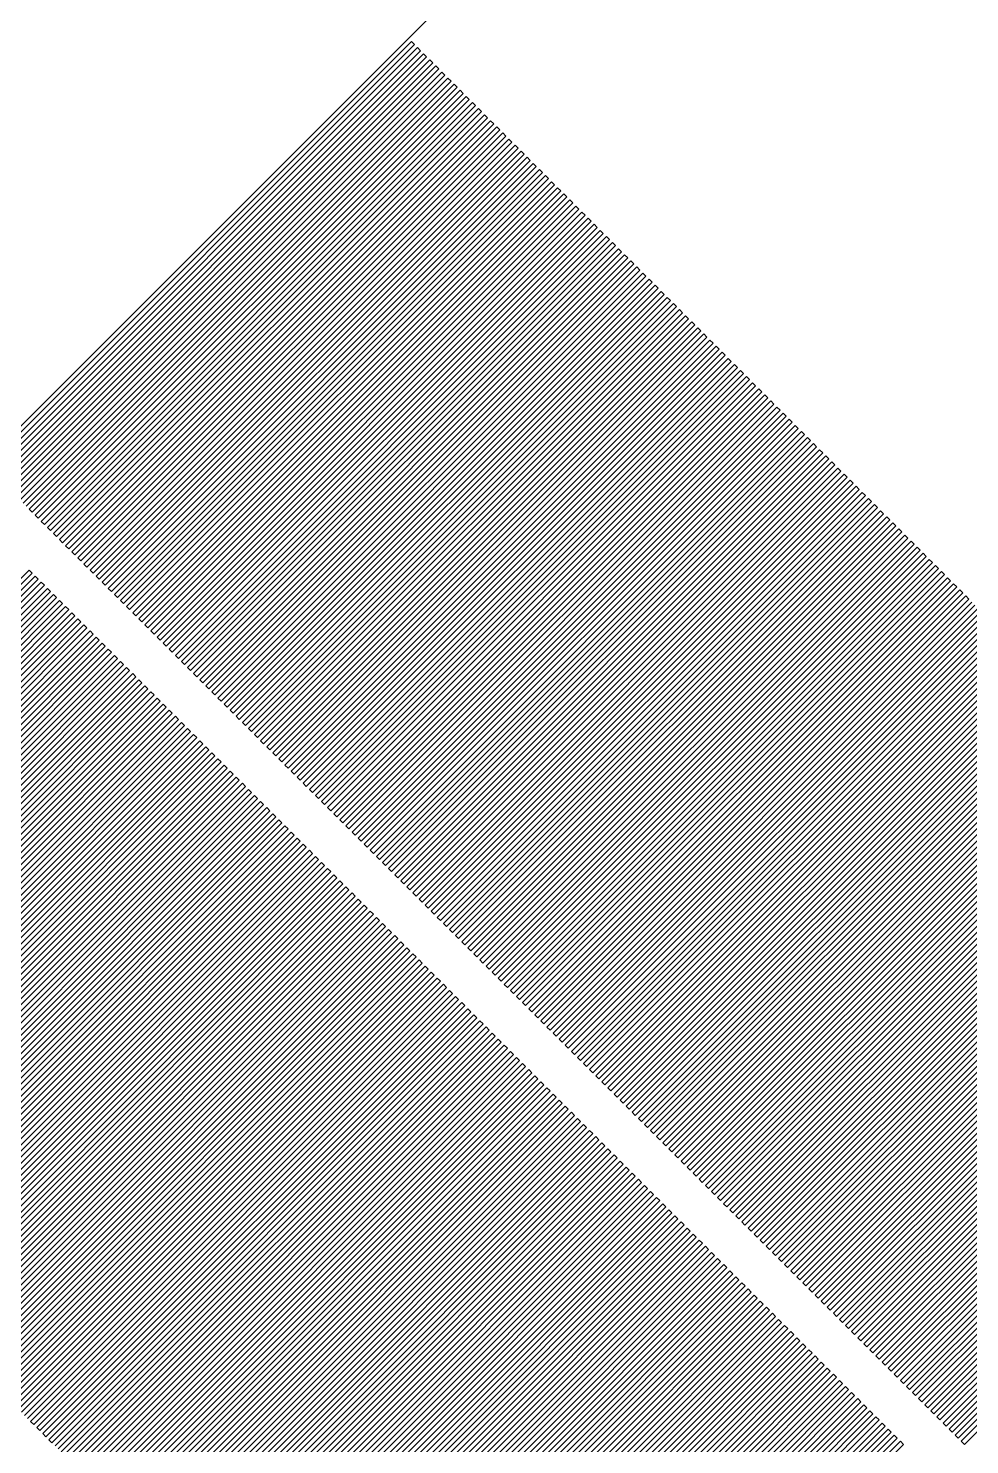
# Model space of a CAD drawing. Extents: x 1 to 107, y 1 to 71.
# Drawn here: x 43.92 to 46.105, y 61.977 to 65.265 of the extents above; entities that cross this region are included whole.
import ezdxf

# ---------------------------------------------------------------- set-up
doc = ezdxf.new("R2010")
doc.units = 0

msp = doc.modelspace()

# ---------------------------------------------------------------- linework, layer by layer
for p, q in [((46.1513, 66.5908), (43.8156, 64.2551)), ((43.8226, 64.248), (44.8091, 65.2344)), ((44.8091, 65.2344), (44.8161, 65.2274)), ((44.8161, 65.2274), (43.8297, 64.241)), ((43.8368, 64.2339), (44.8232, 65.2203)), ((44.8303, 65.2132), (43.8439, 64.2268)), ((43.8509, 64.2197), (44.8374, 65.2061)), ((44.8444, 65.1991), (43.858, 64.2127)), ((44.8232, 65.2203), (44.8303, 65.2132)), ((44.8374, 65.2061), (44.8444, 65.1991)), ((43.8651, 64.2056), (44.8515, 65.192)), ((44.8586, 65.1849), (43.8722, 64.1985)), ((43.8792, 64.1915), (44.8656, 65.1779)), ((44.8727, 65.1708), (43.8863, 64.1844)), ((43.8934, 64.1773), (44.8798, 65.1637)), ((44.8515, 65.192), (44.8586, 65.1849)), ((44.8656, 65.1779), (44.8727, 65.1708)), ((44.8798, 65.1637), (44.8869, 65.1567)), ((44.8869, 65.1567), (43.9004, 64.1702)), ((43.9075, 64.1632), (44.8939, 65.1496)), ((44.901, 65.1425), (43.9146, 64.1561)), ((43.9216, 64.149), (44.9081, 65.1355)), ((44.8939, 65.1496), (44.901, 65.1425)), ((44.9081, 65.1355), (44.9151, 65.1284)), ((44.9151, 65.1284), (43.9287, 64.142)), ((43.9358, 64.1349), (44.9222, 65.1213)), ((44.9293, 65.1142), (43.9429, 64.1278)), ((43.9499, 64.1207), (44.9364, 65.1072)), ((44.9434, 65.1001), (43.957, 64.1137)), ((44.9222, 65.1213), (44.9293, 65.1142)), ((44.9364, 65.1072), (44.9434, 65.1001)), ((43.9641, 64.1066), (44.9505, 65.093)), ((44.9576, 65.0859), (43.9711, 64.0995)), ((43.9782, 64.0925), (44.9646, 65.0789)), ((44.9717, 65.0718), (43.9853, 64.0854)), ((43.9924, 64.0783), (44.9788, 65.0647)), ((44.9505, 65.093), (44.9576, 65.0859)), ((44.9646, 65.0789), (44.9717, 65.0718)), ((44.9788, 65.0647), (44.9858, 65.0577)), ((44.9858, 65.0577), (43.9994, 64.0712)), ((44.0065, 64.0642), (44.9929, 65.0506)), ((45, 65.0435), (44.0136, 64.0571)), ((44.0206, 64.05), (45.0071, 65.0365)), ((44.9929, 65.0506), (45, 65.0435)), ((45.0071, 65.0365), (45.0141, 65.0294)), ((45.0141, 65.0294), (44.0277, 64.043)), ((44.0348, 64.0359), (45.0212, 65.0223)), ((45.0283, 65.0152), (44.0419, 64.0288)), ((44.0489, 64.0217), (45.0354, 65.0082)), ((45.0424, 65.0011), (44.056, 64.0147)), ((45.0212, 65.0223), (45.0283, 65.0152)), ((45.0354, 65.0082), (45.0424, 65.0011)), ((44.0631, 64.0076), (45.0495, 64.994)), ((45.0566, 64.987), (44.0701, 64.0005)), ((44.0772, 63.9935), (45.0636, 64.9799)), ((45.0707, 64.9728), (44.0843, 63.9864)), ((44.0914, 63.9793), (45.0778, 64.9657)), ((45.0495, 64.994), (45.0566, 64.987)), ((45.0636, 64.9799), (45.0707, 64.9728)), ((45.0778, 64.9657), (45.0848, 64.9587)), ((45.0848, 64.9587), (44.0984, 63.9723)), ((44.1055, 63.9652), (45.0919, 64.9516)), ((45.099, 64.9445), (44.1126, 63.9581)), ((44.1196, 63.951), (45.106, 64.9375)), ((45.0919, 64.9516), (45.099, 64.9445)), ((45.106, 64.9375), (45.1131, 64.9304)), ((45.1131, 64.9304), (44.1267, 63.944)), ((44.1338, 63.9369), (45.1202, 64.9233)), ((45.1273, 64.9162), (44.1409, 63.9298)), ((44.1479, 63.9227), (45.1343, 64.9092)), ((45.1414, 64.9021), (44.155, 63.9157)), ((45.1202, 64.9233), (45.1273, 64.9162)), ((45.1343, 64.9092), (45.1414, 64.9021)), ((44.1621, 63.9086), (45.1485, 64.895)), ((45.1556, 64.888), (44.1691, 63.9015)), ((44.1762, 63.8945), (45.1626, 64.8809)), ((45.1697, 64.8738), (44.1833, 63.8874)), ((45.1485, 64.895), (45.1556, 64.888)), ((45.1626, 64.8809), (45.1697, 64.8738)), ((44.1904, 63.8803), (45.1768, 64.8667)), ((45.1838, 64.8597), (44.1974, 63.8733)), ((44.2045, 63.8662), (45.1909, 64.8526)), ((45.198, 64.8455), (44.2116, 63.8591)), ((44.2186, 63.8521), (45.205, 64.8385)), ((45.1768, 64.8667), (45.1838, 64.8597)), ((45.1909, 64.8526), (45.198, 64.8455)), ((45.205, 64.8385), (45.2121, 64.8314)), ((45.2121, 64.8314), (44.2257, 63.845)), ((44.2328, 63.8379), (45.2192, 64.8243)), ((45.2263, 64.8172), (44.2398, 63.8308)), ((44.2469, 63.8238), (45.2333, 64.8102)), ((45.2404, 64.8031), (44.254, 63.8167)), ((45.2192, 64.8243), (45.2263, 64.8172)), ((45.2333, 64.8102), (45.2404, 64.8031)), ((44.2611, 63.8096), (45.2475, 64.796)), ((45.2545, 64.789), (44.2681, 63.8026)), ((44.2752, 63.7955), (45.2616, 64.7819)), ((45.2687, 64.7748), (44.2823, 63.7884)), ((45.2475, 64.796), (45.2545, 64.789)), ((45.2616, 64.7819), (45.2687, 64.7748)), ((44.2894, 63.7813), (45.2758, 64.7677)), ((45.2828, 64.7607), (44.2964, 63.7743)), ((44.3035, 63.7672), (45.2899, 64.7536)), ((45.297, 64.7465), (44.3106, 63.7601)), ((44.3176, 63.7531), (45.304, 64.7395)), ((45.2758, 64.7677), (45.2828, 64.7607)), ((45.2899, 64.7536), (45.297, 64.7465)), ((45.304, 64.7395), (45.3111, 64.7324)), ((45.3111, 64.7324), (44.3247, 63.746)), ((44.3318, 63.7389), (45.3182, 64.7253)), ((45.3253, 64.7182), (44.3389, 63.7318)), ((44.3459, 63.7248), (45.3323, 64.7112)), ((45.3394, 64.7041), (44.353, 63.7177)), ((45.3182, 64.7253), (45.3253, 64.7182)), ((45.3323, 64.7112), (45.3394, 64.7041)), ((44.3601, 63.7106), (45.3465, 64.697)), ((45.3535, 64.69), (44.3671, 63.7036)), ((44.3742, 63.6965), (45.3606, 64.6829)), ((45.3677, 64.6758), (44.3813, 63.6894)), ((45.3465, 64.697), (45.3535, 64.69)), ((45.3606, 64.6829), (45.3677, 64.6758)), ((44.3883, 63.6823), (45.3748, 64.6687)), ((45.3818, 64.6617), (44.3954, 63.6753)), ((44.4025, 63.6682), (45.3889, 64.6546)), ((45.396, 64.6475), (44.4095, 63.6611)), ((44.4166, 63.6541), (45.403, 64.6405)), ((45.3748, 64.6687), (45.3818, 64.6617)), ((45.3889, 64.6546), (45.396, 64.6475)), ((45.403, 64.6405), (45.4101, 64.6334)), ((45.4101, 64.6334), (44.4237, 63.647)), ((44.4308, 63.6399), (45.4172, 64.6263)), ((45.4243, 64.6192), (44.4379, 63.6328)), ((44.4449, 63.6258), (45.4313, 64.6122)), ((45.4384, 64.6051), (44.452, 63.6187)), ((45.4172, 64.6263), (45.4243, 64.6192)), ((45.4313, 64.6122), (45.4384, 64.6051)), ((44.4591, 63.6116), (45.4455, 64.598)), ((45.4525, 64.591), (44.4661, 63.6046)), ((44.4732, 63.5975), (45.4596, 64.5839)), ((45.4667, 64.5768), (44.4803, 63.5904)), ((45.4455, 64.598), (45.4525, 64.591)), ((45.4596, 64.5839), (45.4667, 64.5768)), ((44.4873, 63.5833), (45.4738, 64.5698)), ((45.4808, 64.5627), (44.4944, 63.5763)), ((44.5015, 63.5692), (45.4879, 64.5556)), ((45.495, 64.5486), (44.5085, 63.5621)), ((44.5156, 63.5551), (45.502, 64.5415)), ((45.4738, 64.5698), (45.4808, 64.5627)), ((45.4879, 64.5556), (45.495, 64.5486)), ((45.502, 64.5415), (45.5091, 64.5344)), ((45.5091, 64.5344), (44.5227, 63.548)), ((44.5298, 63.5409), (45.5162, 64.5273)), ((45.5233, 64.5203), (44.5368, 63.5338)), ((44.5439, 63.5268), (45.5303, 64.5132)), ((45.5374, 64.5061), (44.551, 63.5197)), ((45.5162, 64.5273), (45.5233, 64.5203)), ((45.5303, 64.5132), (45.5374, 64.5061)), ((44.558, 63.5126), (45.5445, 64.499)), ((45.5515, 64.492), (44.5651, 63.5056)), ((44.5722, 63.4985), (45.5586, 64.4849)), ((45.5657, 64.4778), (44.5793, 63.4914)), ((45.5445, 64.499), (45.5515, 64.492)), ((45.5586, 64.4849), (45.5657, 64.4778)), ((44.5863, 63.4843), (45.5728, 64.4708)), ((45.5798, 64.4637), (44.5934, 63.4773)), ((44.6005, 63.4702), (45.5869, 64.4566)), ((45.594, 64.4496), (44.6075, 63.4631)), ((44.6146, 63.4561), (45.601, 64.4425)), ((45.5728, 64.4708), (45.5798, 64.4637)), ((45.5869, 64.4566), (45.594, 64.4496)), ((45.601, 64.4425), (45.6081, 64.4354)), ((45.6081, 64.4354), (44.6217, 63.449)), ((44.6288, 63.4419), (45.6152, 64.4283)), ((45.6223, 64.4213), (44.6358, 63.4348)), ((44.6429, 63.4278), (45.6293, 64.4142)), ((45.6364, 64.4071), (44.65, 63.4207)), ((45.6152, 64.4283), (45.6223, 64.4213)), ((45.6293, 64.4142), (45.6364, 64.4071)), ((44.657, 63.4136), (45.6435, 64.4001)), ((45.6505, 64.393), (44.6641, 63.4066)), ((44.6712, 63.3995), (45.6576, 64.3859)), ((45.6647, 64.3788), (44.6783, 63.3924)), ((45.6435, 64.4001), (45.6505, 64.393)), ((45.6576, 64.3859), (45.6647, 64.3788)), ((44.6853, 63.3854), (45.6717, 64.3718)), ((45.6788, 64.3647), (44.6924, 63.3783)), ((44.6995, 63.3712), (45.6859, 64.3576)), ((45.6929, 64.3506), (44.7065, 63.3641)), ((44.7136, 63.3571), (45.7, 64.3435)), ((45.6717, 64.3718), (45.6788, 64.3647)), ((45.6859, 64.3576), (45.6929, 64.3506)), ((45.7, 64.3435), (45.7071, 64.3364)), ((45.7071, 64.3364), (44.7207, 63.35)), ((44.7278, 63.3429), (45.7142, 64.3293)), ((45.7212, 64.3223), (44.7348, 63.3358)), ((44.7419, 63.3288), (45.7283, 64.3152)), ((45.7354, 64.3081), (44.749, 63.3217)), ((45.7142, 64.3293), (45.7212, 64.3223)), ((45.7283, 64.3152), (45.7354, 64.3081)), ((44.756, 63.3146), (45.7425, 64.3011)), ((45.7495, 64.294), (44.7631, 63.3076)), ((44.7702, 63.3005), (45.7566, 64.2869)), ((45.7637, 64.2798), (44.7773, 63.2934)), ((45.7425, 64.3011), (45.7495, 64.294)), ((45.7566, 64.2869), (45.7637, 64.2798)), ((44.7843, 63.2864), (45.7707, 64.2728)), ((45.7778, 64.2657), (44.7914, 63.2793)), ((44.7985, 63.2722), (45.7849, 64.2586)), ((45.7919, 64.2516), (44.8055, 63.2652)), ((44.8126, 63.2581), (45.799, 64.2445)), ((45.7707, 64.2728), (45.7778, 64.2657)), ((45.7849, 64.2586), (45.7919, 64.2516)), ((45.799, 64.2445), (45.8061, 64.2374)), ((45.8061, 64.2374), (44.8197, 63.251)), ((44.8267, 63.2439), (45.8132, 64.2303)), ((45.8202, 64.2233), (44.8338, 63.2369)), ((44.8409, 63.2298), (45.8273, 64.2162)), ((45.8132, 64.2303), (45.8202, 64.2233)), ((45.8273, 64.2162), (45.8344, 64.2091)), ((45.8344, 64.2091), (44.848, 63.2227)), ((44.855, 63.2156), (45.8414, 64.2021)), ((45.8485, 64.195), (44.8621, 63.2086)), ((44.8692, 63.2015), (45.8556, 64.1879)), ((45.8627, 64.1808), (44.8763, 63.1944)), ((45.8414, 64.2021), (45.8485, 64.195)), ((45.8556, 64.1879), (45.8627, 64.1808)), ((43.9287, 64.142), (43.9216, 64.149)), ((44.8833, 63.1874), (45.8697, 64.1738)), ((45.8768, 64.1667), (44.8904, 63.1803)), ((44.8975, 63.1732), (45.8839, 64.1596)), ((45.8909, 64.1526), (44.9045, 63.1662)), ((44.9116, 63.1591), (45.898, 64.1455)), ((45.8697, 64.1738), (45.8768, 64.1667)), ((45.8839, 64.1596), (45.8909, 64.1526)), ((45.898, 64.1455), (45.9051, 64.1384)), ((43.9429, 64.1278), (43.9358, 64.1349)), ((43.957, 64.1137), (43.9499, 64.1207)), ((45.9051, 64.1384), (44.9187, 63.152)), ((44.9257, 63.1449), (45.9122, 64.1314)), ((45.9192, 64.1243), (44.9328, 63.1379)), ((44.9399, 63.1308), (45.9263, 64.1172)), ((45.9122, 64.1314), (45.9192, 64.1243)), ((45.9263, 64.1172), (45.9334, 64.1101)), ((43.9711, 64.0995), (43.9641, 64.1066)), ((43.9853, 64.0854), (43.9782, 64.0925)), ((43.9994, 64.0712), (43.9924, 64.0783)), ((45.9334, 64.1101), (44.9469, 63.1237)), ((44.954, 63.1167), (45.9404, 64.1031)), ((45.9475, 64.096), (44.9611, 63.1096)), ((44.9682, 63.1025), (45.9546, 64.0889)), ((45.9617, 64.0818), (44.9752, 63.0954)), ((45.9404, 64.1031), (45.9475, 64.096)), ((45.9546, 64.0889), (45.9617, 64.0818)), ((44.0136, 64.0571), (44.0065, 64.0642)), ((44.0277, 64.043), (44.0206, 64.05)), ((44.9823, 63.0884), (45.9687, 64.0748)), ((45.9758, 64.0677), (44.9894, 63.0813)), ((44.9965, 63.0742), (45.9829, 64.0606)), ((45.9899, 64.0536), (45.0035, 63.0672)), ((45.0106, 63.0601), (45.997, 64.0465)), ((45.9687, 64.0748), (45.9758, 64.0677)), ((45.9829, 64.0606), (45.9899, 64.0536)), ((45.997, 64.0465), (46.0041, 64.0394)), ((44.0419, 64.0288), (44.0348, 64.0359)), ((44.056, 64.0147), (44.0489, 64.0217)), ((46.0041, 64.0394), (45.0177, 63.053)), ((45.0247, 63.0459), (46.0112, 64.0324)), ((46.0182, 64.0253), (45.0318, 63.0389)), ((45.0389, 63.0318), (46.0253, 64.0182)), ((46.0112, 64.0324), (46.0182, 64.0253)), ((46.0253, 64.0182), (46.0324, 64.0112)), ((42.9353, 63.0212), (43.9217, 64.0076)), ((43.9287, 64.0005), (42.9423, 63.0141)), ((42.9494, 63.0071), (43.9358, 63.9935)), ((43.9429, 63.9864), (42.9565, 63)), ((43.9217, 64.0076), (43.9287, 64.0005)), ((43.9358, 63.9935), (43.9429, 63.9864)), ((44.0701, 64.0005), (44.0631, 64.0076)), ((44.0843, 63.9864), (44.0772, 63.9935)), ((46.0324, 64.0112), (45.0459, 63.0247)), ((45.053, 63.0177), (46.0394, 64.0041)), ((46.0465, 63.997), (45.0601, 63.0106)), ((45.0672, 63.0035), (46.0536, 63.9899)), ((46.0606, 63.9829), (45.0742, 62.9965)), ((46.0394, 64.0041), (46.0465, 63.997)), ((46.0536, 63.9899), (46.0606, 63.9829)), ((42.9635, 62.9929), (43.95, 63.9793)), ((43.957, 63.9723), (42.9706, 62.9858)), ((42.9777, 62.9788), (43.9641, 63.9652)), ((43.9712, 63.9581), (42.9847, 62.9717)), ((42.9918, 62.9646), (43.9782, 63.951)), ((43.95, 63.9793), (43.957, 63.9723)), ((43.9641, 63.9652), (43.9712, 63.9581)), ((43.9782, 63.951), (43.9853, 63.944)), ((44.0984, 63.9723), (44.0914, 63.9793)), ((44.1126, 63.9581), (44.1055, 63.9652)), ((44.1267, 63.944), (44.1196, 63.951)), ((45.0813, 62.9894), (46.0677, 63.9758)), ((46.0748, 63.9687), (45.0884, 62.9823)), ((45.0954, 62.9752), (46.0818, 63.9617)), ((46.0889, 63.9546), (45.1025, 62.9682)), ((45.1096, 62.9611), (46.096, 63.9475)), ((46.0677, 63.9758), (46.0748, 63.9687)), ((46.0818, 63.9617), (46.0889, 63.9546)), ((46.096, 63.9475), (46.1031, 63.9404)), ((43.9853, 63.944), (42.9989, 62.9576)), ((43.006, 62.9505), (43.9924, 63.9369)), ((43.9995, 63.9298), (43.013, 62.9434)), ((43.0201, 62.9364), (44.0065, 63.9228)), ((44.0136, 63.9157), (43.0272, 62.9293)), ((43.9924, 63.9369), (43.9995, 63.9298)), ((44.0065, 63.9228), (44.0136, 63.9157)), ((44.1409, 63.9298), (44.1338, 63.9369)), ((44.155, 63.9157), (44.1479, 63.9227)), ((46.1031, 63.9404), (45.1167, 62.954)), ((45.1237, 62.9469), (46.1101, 63.9334)), ((46.1172, 63.9263), (45.1308, 62.9399)), ((45.1379, 62.9328), (46.1243, 63.9192)), ((43.0342, 62.9222), (44.0207, 63.9086)), ((44.0277, 63.9016), (43.0413, 62.9151)), ((43.0484, 62.9081), (44.0348, 63.8945)), ((44.0419, 63.8874), (43.0555, 62.901)), ((44.0207, 63.9086), (44.0277, 63.9016)), ((44.0348, 63.8945), (44.0419, 63.8874)), ((44.1691, 63.9015), (44.1621, 63.9086)), ((44.1833, 63.8874), (44.1762, 63.8945)), ((46.1314, 63.9122), (45.1449, 62.9257)), ((45.152, 62.9187), (46.1384, 63.9051)), ((46.1455, 63.898), (45.1591, 62.9116)), ((45.1662, 62.9045), (46.1526, 63.8909)), ((46.1596, 63.8839), (45.1732, 62.8975)), ((43.0625, 62.8939), (44.049, 63.8803)), ((44.056, 63.8733), (43.0696, 62.8869)), ((43.0767, 62.8798), (44.0631, 63.8662)), ((44.0702, 63.8591), (43.0837, 62.8727)), ((43.0908, 62.8656), (44.0772, 63.8521)), ((44.049, 63.8803), (44.056, 63.8733)), ((44.0631, 63.8662), (44.0702, 63.8591)), ((44.0772, 63.8521), (44.0843, 63.845)), ((44.1974, 63.8733), (44.1904, 63.8803)), ((44.2116, 63.8591), (44.2045, 63.8662)), ((44.2257, 63.845), (44.2186, 63.8521)), ((45.1803, 62.8904), (46.1667, 63.8768)), ((46.1738, 63.8697), (45.1874, 62.8833)), ((45.1944, 62.8763), (46.1808, 63.8627)), ((46.1879, 63.8556), (45.2015, 62.8692)), ((45.2086, 62.8621), (46.195, 63.8485)), ((44.0843, 63.845), (43.0979, 62.8586)), ((43.105, 62.8515), (44.0914, 63.8379)), ((44.0984, 63.8308), (43.112, 62.8444)), ((43.1191, 62.8374), (44.1055, 63.8238)), ((44.1126, 63.8167), (43.1262, 62.8303)), ((44.0914, 63.8379), (44.0984, 63.8308)), ((44.1055, 63.8238), (44.1126, 63.8167)), ((44.2398, 63.8308), (44.2328, 63.8379)), ((44.254, 63.8167), (44.2469, 63.8238)), ((46.2021, 63.8414), (45.2156, 62.855)), ((45.2227, 62.848), (46.2091, 63.8344)), ((46.2162, 63.8273), (45.2298, 62.8409)), ((45.2369, 62.8338), (46.2233, 63.8202)), ((43.1332, 62.8232), (44.1197, 63.8096)), ((44.1267, 63.8026), (43.1403, 62.8161)), ((43.1474, 62.8091), (44.1338, 63.7955)), ((44.1409, 63.7884), (43.1544, 62.802)), ((44.1197, 63.8096), (44.1267, 63.8026)), ((44.1338, 63.7955), (44.1409, 63.7884)), ((44.2681, 63.8026), (44.2611, 63.8096)), ((44.2823, 63.7884), (44.2752, 63.7955)), ((46.2303, 63.8132), (45.2439, 62.8267)), ((45.251, 62.8197), (46.2374, 63.8061)), ((46.2445, 63.799), (45.2581, 62.8126)), ((45.2652, 62.8055), (46.2516, 63.7919)), ((46.2586, 63.7849), (45.2722, 62.7985)), ((43.1615, 62.7949), (44.1479, 63.7814)), ((44.155, 63.7743), (43.1686, 62.7879)), ((43.1757, 62.7808), (44.1621, 63.7672)), ((44.1691, 63.7601), (43.1827, 62.7737)), ((43.1898, 62.7666), (44.1762, 63.7531)), ((44.1479, 63.7814), (44.155, 63.7743)), ((44.1621, 63.7672), (44.1691, 63.7601)), ((44.1762, 63.7531), (44.1833, 63.746)), ((44.2964, 63.7743), (44.2894, 63.7813)), ((44.3106, 63.7601), (44.3035, 63.7672)), ((44.3247, 63.746), (44.3176, 63.7531)), ((45.2793, 62.7914), (46.2657, 63.7778)), ((46.2728, 63.7707), (45.2864, 62.7843)), ((45.2934, 62.7773), (46.2798, 63.7637)), ((46.2869, 63.7566), (45.3005, 62.7702)), ((45.3076, 62.7631), (46.294, 63.7495)), ((44.1833, 63.746), (43.1969, 62.7596)), ((43.204, 62.7525), (44.1904, 63.7389)), ((44.1974, 63.7319), (43.211, 62.7454)), ((43.2181, 62.7384), (44.2045, 63.7248)), ((44.2116, 63.7177), (43.2252, 62.7313)), ((44.1904, 63.7389), (44.1974, 63.7319)), ((44.2045, 63.7248), (44.2116, 63.7177)), ((44.3389, 63.7318), (44.3318, 63.7389)), ((44.353, 63.7177), (44.3459, 63.7248)), ((46.3011, 63.7425), (45.3146, 62.756)), ((45.3217, 62.749), (46.3081, 63.7354)), ((46.3152, 63.7283), (45.3288, 62.7419)), ((45.3358, 62.7348), (46.3223, 63.7212)), ((43.2322, 62.7242), (44.2187, 63.7106)), ((44.2257, 63.7036), (43.2393, 62.7171)), ((43.2464, 62.7101), (44.2328, 63.6965)), ((44.2399, 63.6894), (43.2534, 62.703)), ((44.2187, 63.7106), (44.2257, 63.7036)), ((44.2328, 63.6965), (44.2399, 63.6894)), ((44.3671, 63.7036), (44.3601, 63.7106)), ((44.3813, 63.6894), (44.3742, 63.6965)), ((46.3293, 63.7142), (45.3429, 62.7278)), ((45.35, 62.7207), (46.3364, 63.7071)), ((46.3435, 63.7), (45.3571, 62.7136)), ((45.3641, 62.7065), (46.3506, 63.6929)), ((46.3576, 63.6859), (45.3712, 62.6995)), ((43.2605, 62.6959), (44.2469, 63.6824)), ((44.254, 63.6753), (43.2676, 62.6889)), ((43.2747, 62.6818), (44.2611, 63.6682)), ((44.2682, 63.6611), (43.2817, 62.6747)), ((43.2888, 62.6676), (44.2752, 63.6541)), ((44.2469, 63.6824), (44.254, 63.6753)), ((44.2611, 63.6682), (44.2682, 63.6611)), ((44.2752, 63.6541), (44.2823, 63.647)), ((44.3954, 63.6753), (44.3883, 63.6823)), ((44.4095, 63.6611), (44.4025, 63.6682)), ((44.4237, 63.647), (44.4166, 63.6541)), ((45.3783, 62.6924), (46.3647, 63.6788)), ((46.3718, 63.6717), (45.3854, 62.6853)), ((45.3924, 62.6783), (46.3788, 63.6647)), ((46.3859, 63.6576), (45.3995, 62.6712)), ((44.2823, 63.647), (43.2959, 62.6606)), ((43.3029, 62.6535), (44.2894, 63.6399)), ((44.2964, 63.6329), (43.31, 62.6464)), ((43.3171, 62.6394), (44.3035, 63.6258)), ((44.3106, 63.6187), (43.3242, 62.6323)), ((44.2894, 63.6399), (44.2964, 63.6329)), ((44.3035, 63.6258), (44.3106, 63.6187)), ((44.4379, 63.6328), (44.4308, 63.6399)), ((44.452, 63.6187), (44.4449, 63.6258)), ((45.4066, 62.6641), (46.393, 63.6505)), ((46.4001, 63.6435), (45.4136, 62.657)), ((45.4207, 62.65), (46.4071, 63.6364)), ((46.4142, 63.6293), (45.4278, 62.6429)), ((45.4348, 62.6358), (46.4213, 63.6223)), ((43.3312, 62.6252), (44.3176, 63.6116)), ((44.3247, 63.6046), (43.3383, 62.6182)), ((43.3454, 62.6111), (44.3318, 63.5975)), ((44.3389, 63.5904), (43.3524, 62.604)), ((44.3176, 63.6116), (44.3247, 63.6046)), ((44.3318, 63.5975), (44.3389, 63.5904)), ((44.4661, 63.6046), (44.4591, 63.6116)), ((44.4803, 63.5904), (44.4732, 63.5975)), ((46.4283, 63.6152), (45.4419, 62.6288)), ((45.449, 62.6217), (46.4354, 63.6081)), ((46.4425, 63.601), (45.4561, 62.6146)), ((45.4631, 62.6075), (46.4496, 63.594)), ((46.4566, 63.5869), (45.4702, 62.6005)), ((43.3595, 62.597), (44.3459, 63.5834)), ((44.353, 63.5763), (43.3666, 62.5899)), ((43.3737, 62.5828), (44.3601, 63.5692)), ((44.3672, 63.5621), (43.3807, 62.5757)), ((43.3878, 62.5686), (44.3742, 63.5551)), ((44.3459, 63.5834), (44.353, 63.5763)), ((44.3601, 63.5692), (44.3672, 63.5621)), ((44.3742, 63.5551), (44.3813, 63.548)), ((44.4944, 63.5763), (44.4873, 63.5833)), ((44.5085, 63.5621), (44.5015, 63.5692)), ((44.5227, 63.548), (44.5156, 63.5551)), ((45.4773, 62.5934), (46.4637, 63.5798)), ((46.4708, 63.5728), (45.4843, 62.5863)), ((45.4914, 62.5793), (46.4778, 63.5657)), ((46.4849, 63.5586), (45.4985, 62.5722)), ((44.3813, 63.548), (43.3949, 62.5616)), ((43.4019, 62.5545), (44.3884, 63.5409)), ((44.3954, 63.5339), (43.409, 62.5474)), ((43.4161, 62.5404), (44.4025, 63.5268)), ((44.4096, 63.5197), (43.4232, 62.5333)), ((44.3884, 63.5409), (44.3954, 63.5339)), ((44.4025, 63.5268), (44.4096, 63.5197)), ((44.5368, 63.5338), (44.5298, 63.5409)), ((44.551, 63.5197), (44.5439, 63.5268)), ((45.5056, 62.5651), (46.492, 63.5515)), ((46.499, 63.5445), (45.5126, 62.558)), ((45.5197, 62.551), (46.5061, 63.5374)), ((46.5132, 63.5303), (45.5268, 62.5439)), ((45.5338, 62.5368), (46.5203, 63.5233)), ((43.4302, 62.5262), (44.4166, 63.5126)), ((44.4237, 63.5056), (43.4373, 62.5192)), ((43.4444, 62.5121), (44.4308, 63.4985)), ((44.4379, 63.4914), (43.4514, 62.505)), ((44.4166, 63.5126), (44.4237, 63.5056)), ((44.4308, 63.4985), (44.4379, 63.4914)), ((44.5651, 63.5056), (44.558, 63.5126)), ((44.5793, 63.4914), (44.5722, 63.4985)), ((46.5273, 63.5162), (45.5409, 62.5298)), ((45.548, 62.5227), (46.5344, 63.5091)), ((46.5415, 63.502), (45.5551, 62.5156)), ((45.5621, 62.5085), (46.5486, 63.495)), ((46.5556, 63.4879), (45.5692, 62.5015)), ((43.4585, 62.4979), (44.4449, 63.4844)), ((44.452, 63.4773), (43.4656, 62.4909)), ((43.4727, 62.4838), (44.4591, 63.4702)), ((44.4661, 63.4632), (43.4797, 62.4767)), ((43.4868, 62.4697), (44.4732, 63.4561)), ((44.4449, 63.4844), (44.452, 63.4773)), ((44.4591, 63.4702), (44.4661, 63.4632)), ((44.4732, 63.4561), (44.4803, 63.449)), ((44.5934, 63.4773), (44.5863, 63.4843)), ((44.6075, 63.4631), (44.6005, 63.4702)), ((44.6217, 63.449), (44.6146, 63.4561)), ((45.5763, 62.4944), (46.5627, 63.4808)), ((46.5698, 63.4738), (45.5833, 62.4873)), ((45.5904, 62.4803), (46.5768, 63.4667)), ((46.5839, 63.4596), (45.5975, 62.4732)), ((44.4803, 63.449), (43.4939, 62.4626)), ((43.5009, 62.4555), (44.4874, 63.4419)), ((44.4944, 63.4349), (43.508, 62.4485)), ((43.5151, 62.4414), (44.5015, 63.4278)), ((44.5086, 63.4207), (43.5222, 62.4343)), ((44.4874, 63.4419), (44.4944, 63.4349)), ((44.5015, 63.4278), (44.5086, 63.4207)), ((44.6358, 63.4348), (44.6288, 63.4419)), ((44.65, 63.4207), (44.6429, 63.4278)), ((45.6046, 62.4661), (46.591, 63.4525)), ((46.598, 63.4455), (45.6116, 62.4591)), ((45.6187, 62.452), (46.6051, 63.4384)), ((46.6122, 63.4313), (45.6258, 62.4449)), ((45.6328, 62.4379), (46.6192, 63.4243)), ((43.5292, 62.4272), (44.5156, 63.4137)), ((44.5227, 63.4066), (43.5363, 62.4202)), ((43.5434, 62.4131), (44.5298, 63.3995)), ((44.5368, 63.3924), (43.5504, 62.406)), ((44.5156, 63.4137), (44.5227, 63.4066)), ((44.5298, 63.3995), (44.5368, 63.3924)), ((44.6641, 63.4066), (44.657, 63.4136)), ((44.6783, 63.3924), (44.6712, 63.3995)), ((46.6263, 63.4172), (45.6399, 62.4308)), ((45.647, 62.4237), (46.6334, 63.4101)), ((46.6405, 63.403), (45.6541, 62.4166)), ((45.6611, 62.4095), (46.6475, 63.396)), ((46.6546, 63.3889), (45.6682, 62.4025)), ((43.5575, 62.3989), (44.5439, 63.3854)), ((44.551, 63.3783), (43.5646, 62.3919)), ((43.5716, 62.3848), (44.5581, 63.3712)), ((44.5651, 63.3642), (43.5787, 62.3777)), ((43.5858, 62.3707), (44.5722, 63.3571)), ((44.5439, 63.3854), (44.551, 63.3783)), ((44.5581, 63.3712), (44.5651, 63.3642)), ((44.5722, 63.3571), (44.5793, 63.35)), ((44.6924, 63.3783), (44.6853, 63.3854)), ((44.7065, 63.3641), (44.6995, 63.3712)), ((44.7207, 63.35), (44.7136, 63.3571)), ((45.6753, 62.3954), (46.6617, 63.3818)), ((46.6687, 63.3748), (45.6823, 62.3883)), ((45.6894, 62.3813), (46.6758, 63.3677)), ((46.6829, 63.3606), (45.6965, 62.3742)), ((44.5793, 63.35), (43.5928, 62.3636)), ((43.5999, 62.3565), (44.5863, 63.3429)), ((44.5934, 63.3359), (43.607, 62.3495)), ((43.6141, 62.3424), (44.6005, 63.3288)), ((44.5863, 63.3429), (44.5934, 63.3359)), ((44.6005, 63.3288), (44.6076, 63.3217)), ((44.7348, 63.3358), (44.7278, 63.3429)), ((44.749, 63.3217), (44.7419, 63.3288)), ((45.7036, 62.3671), (46.69, 63.3535)), ((46.697, 63.3465), (45.7106, 62.3601)), ((45.7177, 62.353), (46.7041, 63.3394)), ((46.7112, 63.3323), (45.7248, 62.3459)), ((45.7318, 62.3389), (46.7182, 63.3253)), ((44.6076, 63.3217), (43.6211, 62.3353)), ((43.6282, 62.3282), (44.6146, 63.3147)), ((44.6217, 63.3076), (43.6353, 62.3212)), ((43.6424, 62.3141), (44.6288, 63.3005)), ((44.6358, 63.2934), (43.6494, 62.307)), ((44.6146, 63.3147), (44.6217, 63.3076)), ((44.6288, 63.3005), (44.6358, 63.2934)), ((44.7631, 63.3076), (44.756, 63.3146)), ((44.7773, 63.2934), (44.7702, 63.3005)), ((46.7253, 63.3182), (45.7389, 62.3318)), ((45.746, 62.3247), (46.7324, 63.3111)), ((46.7395, 63.304), (45.7531, 62.3176)), ((45.7601, 62.3106), (46.7465, 63.297)), ((46.7536, 63.2899), (45.7672, 62.3035)), ((43.6565, 62.3), (44.6429, 63.2864)), ((44.65, 63.2793), (43.6636, 62.2929)), ((43.6706, 62.2858), (44.6571, 63.2722)), ((44.6641, 63.2652), (43.6777, 62.2787)), ((43.6848, 62.2717), (44.6712, 63.2581)), ((44.6429, 63.2864), (44.65, 63.2793)), ((44.6571, 63.2722), (44.6641, 63.2652)), ((44.6712, 63.2581), (44.6783, 63.251)), ((44.7914, 63.2793), (44.7843, 63.2864)), ((44.8055, 63.2652), (44.7985, 63.2722)), ((44.8197, 63.251), (44.8126, 63.2581)), ((45.7743, 62.2964), (46.7607, 63.2828)), ((46.7677, 63.2758), (45.7813, 62.2894)), ((45.7884, 62.2823), (46.7748, 63.2687)), ((46.7819, 63.2616), (45.7955, 62.2752)), ((44.6783, 63.251), (43.6918, 62.2646)), ((43.6989, 62.2575), (44.6853, 63.2439)), ((44.6924, 63.2369), (43.706, 62.2505)), ((43.7131, 62.2434), (44.6995, 63.2298)), ((44.6853, 63.2439), (44.6924, 63.2369)), ((44.6995, 63.2298), (44.7066, 63.2227)), ((44.8338, 63.2369), (44.8267, 63.2439)), ((44.848, 63.2227), (44.8409, 63.2298)), ((45.8026, 62.2681), (46.789, 63.2545)), ((46.796, 63.2475), (45.8096, 62.2611)), ((45.8167, 62.254), (46.8031, 63.2404)), ((46.8102, 63.2333), (45.8238, 62.2469)), ((45.8308, 62.2398), (46.8172, 63.2263)), ((44.7066, 63.2227), (43.7201, 62.2363)), ((43.7272, 62.2292), (44.7136, 63.2157)), ((44.7207, 63.2086), (43.7343, 62.2222)), ((43.7413, 62.2151), (44.7278, 63.2015)), ((44.7348, 63.1945), (43.7484, 62.208)), ((44.7136, 63.2157), (44.7207, 63.2086)), ((44.7278, 63.2015), (44.7348, 63.1945)), ((44.8621, 63.2086), (44.855, 63.2156)), ((44.8763, 63.1944), (44.8692, 63.2015)), ((46.8243, 63.2192), (45.8379, 62.2328)), ((45.845, 62.2257), (46.8314, 63.2121)), ((46.8385, 63.205), (45.8521, 62.2186)), ((45.8591, 62.2116), (46.8455, 63.198)), ((46.8526, 63.1909), (45.8662, 62.2045)), ((43.7555, 62.201), (44.7419, 63.1874)), ((44.749, 63.1803), (43.7626, 62.1939)), ((43.7696, 62.1868), (44.7561, 63.1732)), ((44.7631, 63.1662), (43.7767, 62.1797)), ((43.7838, 62.1727), (44.7702, 63.1591)), ((44.7419, 63.1874), (44.749, 63.1803)), ((44.7561, 63.1732), (44.7631, 63.1662)), ((44.7702, 63.1591), (44.7773, 63.152)), ((44.8904, 63.1803), (44.8833, 63.1874)), ((44.9045, 63.1662), (44.8975, 63.1732)), ((44.9187, 63.152), (44.9116, 63.1591)), ((45.8733, 62.1974), (46.8597, 63.1838)), ((46.8667, 63.1768), (45.8803, 62.1904)), ((45.8874, 62.1833), (46.8738, 63.1697)), ((46.8809, 63.1626), (45.8945, 62.1762)), ((44.7773, 63.152), (43.7908, 62.1656)), ((43.7979, 62.1585), (44.7843, 63.1449)), ((44.7914, 63.1379), (43.805, 62.1515)), ((43.8121, 62.1444), (44.7985, 63.1308)), ((44.7843, 63.1449), (44.7914, 63.1379)), ((44.7985, 63.1308), (44.8056, 63.1237)), ((44.9328, 63.1379), (44.9257, 63.1449)), ((44.9469, 63.1237), (44.9399, 63.1308)), ((45.9015, 62.1691), (46.888, 63.1556)), ((46.895, 63.1485), (45.9086, 62.1621)), ((45.9157, 62.155), (46.9021, 63.1414)), ((46.9092, 63.1343), (45.9227, 62.1479)), ((45.9298, 62.1409), (46.9162, 63.1273)), ((44.8056, 63.1237), (43.8191, 62.1373)), ((43.8262, 62.1302), (44.8126, 63.1167)), ((44.8197, 63.1096), (43.8333, 62.1232)), ((43.8403, 62.1161), (44.8268, 63.1025)), ((44.8338, 63.0955), (43.8474, 62.109)), ((44.8126, 63.1167), (44.8197, 63.1096)), ((44.8268, 63.1025), (44.8338, 63.0955)), ((44.9611, 63.1096), (44.954, 63.1167)), ((44.9752, 63.0954), (44.9682, 63.1025)), ((46.9233, 63.1202), (45.9369, 62.1338)), ((45.944, 62.1267), (46.9304, 63.1131)), ((46.9375, 63.106), (45.951, 62.1196)), ((45.9581, 62.1126), (46.9445, 63.099)), ((46.9516, 63.0919), (45.9652, 62.1055)), ((43.8545, 62.102), (44.8409, 63.0884)), ((44.848, 63.0813), (43.8616, 62.0949)), ((43.8686, 62.0878), (44.855, 63.0742)), ((44.8621, 63.0672), (43.8757, 62.0807)), ((43.8828, 62.0737), (44.8692, 63.0601)), ((44.8409, 63.0884), (44.848, 63.0813)), ((44.855, 63.0742), (44.8621, 63.0672)), ((44.8692, 63.0601), (44.8763, 63.053)), ((44.9894, 63.0813), (44.9823, 63.0884)), ((45.0035, 63.0672), (44.9965, 63.0742)), ((45.0177, 63.053), (45.0106, 63.0601)), ((45.9723, 62.0984), (46.9587, 63.0848)), ((46.9657, 63.0778), (45.9793, 62.0914)), ((45.9864, 62.0843), (46.9728, 63.0707)), ((46.9799, 63.0636), (45.9935, 62.0772)), ((44.8763, 63.053), (43.8898, 62.0666)), ((43.8969, 62.0595), (44.8833, 63.046)), ((44.8904, 63.0389), (43.904, 62.0525)), ((43.9111, 62.0454), (44.8975, 63.0318)), ((44.8833, 63.046), (44.8904, 63.0389)), ((44.8975, 63.0318), (44.9045, 63.0247)), ((45.0318, 63.0389), (45.0247, 63.0459)), ((45.0459, 63.0247), (45.0389, 63.0318)), ((46.0005, 62.0701), (46.987, 63.0566)), ((46.994, 63.0495), (46.0076, 62.0631)), ((46.0147, 62.056), (47.0011, 63.0424)), ((47.0082, 63.0354), (46.0217, 62.0489)), ((46.0288, 62.0419), (47.0152, 63.0283)), ((44.9045, 63.0247), (43.9181, 62.0383)), ((43.9252, 62.0313), (44.9116, 63.0177)), ((44.9187, 63.0106), (43.9323, 62.0242)), ((43.9393, 62.0171), (44.9258, 63.0035)), ((44.9328, 62.9965), (43.9464, 62.01)), ((44.9116, 63.0177), (44.9187, 63.0106)), ((44.9258, 63.0035), (44.9328, 62.9965)), ((45.0601, 63.0106), (45.053, 63.0177)), ((45.0742, 62.9965), (45.0672, 63.0035)), ((47.0223, 63.0212), (46.0359, 62.0348)), ((46.043, 62.0277), (47.0294, 63.0141)), ((47.0365, 63.0071), (46.05, 62.0206)), ((46.0571, 62.0136), (47.0435, 63)), ((43.9535, 62.003), (44.9399, 62.9894)), ((44.947, 62.9823), (43.9606, 61.9959)), ((43.9676, 61.9888), (44.954, 62.9753)), ((44.9611, 62.9682), (43.9747, 61.9818)), ((43.9818, 61.9747), (44.9682, 62.9611)), ((44.9399, 62.9894), (44.947, 62.9823)), ((44.954, 62.9753), (44.9611, 62.9682)), ((44.9682, 62.9611), (44.9753, 62.954)), ((45.0884, 62.9823), (45.0813, 62.9894)), ((45.1025, 62.9682), (45.0954, 62.9752)), ((45.1167, 62.954), (45.1096, 62.9611)), ((47.0506, 62.9929), (46.0642, 62.0065)), ((46.0712, 61.9994), (47.0577, 62.9858)), ((47.0647, 62.9788), (46.0783, 61.9924)), ((46.0854, 61.9853), (47.0718, 62.9717)), ((47.0789, 62.9646), (46.0925, 61.9782)), ((44.9753, 62.954), (43.9888, 61.9676)), ((43.9959, 61.9606), (44.9823, 62.947)), ((44.9894, 62.9399), (44.003, 61.9535)), ((44.01, 61.9464), (44.9965, 62.9328)), ((44.9823, 62.947), (44.9894, 62.9399)), ((44.9965, 62.9328), (45.0035, 62.9258)), ((45.1308, 62.9399), (45.1237, 62.9469)), ((45.1449, 62.9257), (45.1379, 62.9328)), ((45.0035, 62.9258), (44.0171, 61.9393)), ((44.0242, 61.9323), (45.0106, 62.9187)), ((45.0177, 62.9116), (44.0313, 61.9252)), ((44.0383, 61.9181), (45.0247, 62.9045)), ((45.0318, 62.8975), (44.0454, 61.9111)), ((45.0106, 62.9187), (45.0177, 62.9116)), ((45.0247, 62.9045), (45.0318, 62.8975)), ((45.1591, 62.9116), (45.152, 62.9187)), ((45.1732, 62.8975), (45.1662, 62.9045)), ((44.0525, 61.904), (45.0389, 62.8904)), ((45.046, 62.8833), (44.0595, 61.8969)), ((44.0666, 61.8898), (45.053, 62.8763)), ((45.0601, 62.8692), (44.0737, 61.8828)), ((44.0807, 61.8757), (45.0672, 62.8621)), ((45.0389, 62.8904), (45.046, 62.8833)), ((45.053, 62.8763), (45.0601, 62.8692)), ((45.0672, 62.8621), (45.0742, 62.855)), ((45.1874, 62.8833), (45.1803, 62.8904)), ((45.2015, 62.8692), (45.1944, 62.8763)), ((45.2156, 62.855), (45.2086, 62.8621)), ((45.0742, 62.855), (44.0878, 61.8686)), ((44.0949, 61.8616), (45.0813, 62.848)), ((45.0884, 62.8409), (44.102, 61.8545)), ((44.109, 61.8474), (45.0955, 62.8338)), ((45.0813, 62.848), (45.0884, 62.8409)), ((45.0955, 62.8338), (45.1025, 62.8268)), ((45.2298, 62.8409), (45.2227, 62.848)), ((45.2439, 62.8267), (45.2369, 62.8338)), ((45.1025, 62.8268), (44.1161, 61.8403)), ((44.1232, 61.8333), (45.1096, 62.8197)), ((45.1167, 62.8126), (44.1302, 61.8262)), ((44.1373, 61.8191), (45.1237, 62.8056)), ((45.1308, 62.7985), (44.1444, 61.8121)), ((45.1096, 62.8197), (45.1167, 62.8126)), ((45.1237, 62.8056), (45.1308, 62.7985)), ((45.2581, 62.8126), (45.251, 62.8197)), ((45.2722, 62.7985), (45.2652, 62.8055)), ((44.1515, 61.805), (45.1379, 62.7914)), ((45.1449, 62.7843), (44.1585, 61.7979)), ((44.1656, 61.7908), (45.152, 62.7773)), ((45.1591, 62.7702), (44.1727, 61.7838)), ((44.1797, 61.7767), (45.1662, 62.7631)), ((45.1379, 62.7914), (45.1449, 62.7843)), ((45.152, 62.7773), (45.1591, 62.7702)), ((45.1662, 62.7631), (45.1732, 62.7561)), ((45.2864, 62.7843), (45.2793, 62.7914)), ((45.3005, 62.7702), (45.2934, 62.7773)), ((45.3146, 62.756), (45.3076, 62.7631)), ((45.1732, 62.7561), (44.1868, 61.7696)), ((44.1939, 61.7626), (45.1803, 62.749)), ((45.1874, 62.7419), (44.201, 61.7555)), ((44.208, 61.7484), (45.1945, 62.7348)), ((45.1803, 62.749), (45.1874, 62.7419)), ((45.1945, 62.7348), (45.2015, 62.7278)), ((45.3288, 62.7419), (45.3217, 62.749)), ((45.3429, 62.7278), (45.3358, 62.7348)), ((45.2015, 62.7278), (44.2151, 61.7413)), ((44.2222, 61.7343), (45.2086, 62.7207)), ((45.2157, 62.7136), (44.2292, 61.7272)), ((44.2363, 61.7201), (45.2227, 62.7066)), ((45.2298, 62.6995), (44.2434, 61.7131)), ((45.2086, 62.7207), (45.2157, 62.7136)), ((45.2227, 62.7066), (45.2298, 62.6995)), ((45.3571, 62.7136), (45.35, 62.7207)), ((45.3712, 62.6995), (45.3641, 62.7065)), ((44.2505, 61.706), (45.2369, 62.6924)), ((45.2439, 62.6853), (44.2575, 61.6989)), ((44.2646, 61.6918), (45.251, 62.6783)), ((45.2581, 62.6712), (44.2717, 61.6848)), ((45.2369, 62.6924), (45.2439, 62.6853)), ((45.251, 62.6783), (45.2581, 62.6712)), ((45.3854, 62.6853), (45.3783, 62.6924)), ((45.3995, 62.6712), (45.3924, 62.6783)), ((44.2787, 61.6777), (45.2652, 62.6641)), ((45.2722, 62.6571), (44.2858, 61.6706)), ((44.2929, 61.6636), (45.2793, 62.65)), ((45.2864, 62.6429), (44.3, 61.6565)), ((44.307, 61.6494), (45.2934, 62.6358)), ((45.2652, 62.6641), (45.2722, 62.6571)), ((45.2793, 62.65), (45.2864, 62.6429)), ((45.2934, 62.6358), (45.3005, 62.6288)), ((45.4136, 62.657), (45.4066, 62.6641)), ((45.4278, 62.6429), (45.4207, 62.65)), ((45.4419, 62.6288), (45.4348, 62.6358)), ((45.3005, 62.6288), (44.3141, 61.6424)), ((44.3212, 61.6353), (45.3076, 62.6217)), ((45.3147, 62.6146), (44.3282, 61.6282)), ((44.3353, 61.6211), (45.3217, 62.6076)), ((45.3288, 62.6005), (44.3424, 61.6141)), ((45.3076, 62.6217), (45.3147, 62.6146)), ((45.3217, 62.6076), (45.3288, 62.6005)), ((45.4561, 62.6146), (45.449, 62.6217)), ((45.4702, 62.6005), (45.4631, 62.6075)), ((44.3495, 61.607), (45.3359, 62.5934)), ((45.3429, 62.5863), (44.3565, 61.5999)), ((44.3636, 61.5928), (45.35, 62.5793)), ((45.3571, 62.5722), (44.3707, 61.5858)), ((45.3359, 62.5934), (45.3429, 62.5863)), ((45.35, 62.5793), (45.3571, 62.5722)), ((45.4843, 62.5863), (45.4773, 62.5934)), ((45.4985, 62.5722), (45.4914, 62.5793)), ((44.3777, 61.5787), (45.3642, 62.5651)), ((45.3712, 62.5581), (44.3848, 61.5716)), ((44.3919, 61.5646), (45.3783, 62.551)), ((45.3854, 62.5439), (44.3989, 61.5575)), ((44.406, 61.5504), (45.3924, 62.5368)), ((45.3642, 62.5651), (45.3712, 62.5581)), ((45.3783, 62.551), (45.3854, 62.5439)), ((45.3924, 62.5368), (45.3995, 62.5298)), ((45.5126, 62.558), (45.5056, 62.5651)), ((45.5268, 62.5439), (45.5197, 62.551)), ((45.5409, 62.5298), (45.5338, 62.5368)), ((45.3995, 62.5298), (44.4131, 61.5434)), ((44.4202, 61.5363), (45.4066, 62.5227)), ((45.4137, 62.5156), (44.4272, 61.5292)), ((44.4343, 61.5222), (45.4207, 62.5086)), ((45.4278, 62.5015), (44.4414, 61.5151)), ((45.4066, 62.5227), (45.4137, 62.5156)), ((45.4207, 62.5086), (45.4278, 62.5015)), ((45.5551, 62.5156), (45.548, 62.5227)), ((45.5692, 62.5015), (45.5621, 62.5085)), ((44.4485, 61.508), (45.4349, 62.4944)), ((45.4419, 62.4874), (44.4555, 61.5009)), ((44.4626, 61.4939), (45.449, 62.4803)), ((45.4561, 62.4732), (44.4697, 61.4868)), ((45.4349, 62.4944), (45.4419, 62.4874)), ((45.449, 62.4803), (45.4561, 62.4732)), ((45.5833, 62.4873), (45.5763, 62.4944)), ((45.5975, 62.4732), (45.5904, 62.4803)), ((44.4767, 61.4797), (45.4632, 62.4661)), ((45.4702, 62.4591), (44.4838, 61.4727)), ((44.4909, 61.4656), (45.4773, 62.452)), ((45.4844, 62.4449), (44.4979, 61.4585)), ((44.505, 61.4514), (45.4914, 62.4379)), ((45.4632, 62.4661), (45.4702, 62.4591)), ((45.4773, 62.452), (45.4844, 62.4449)), ((45.4914, 62.4379), (45.4985, 62.4308)), ((45.6116, 62.4591), (45.6046, 62.4661)), ((45.6258, 62.4449), (45.6187, 62.452)), ((45.6399, 62.4308), (45.6328, 62.4379)), ((45.4985, 62.4308), (44.5121, 61.4444)), ((44.5192, 61.4373), (45.5056, 62.4237)), ((45.5126, 62.4166), (44.5262, 61.4302)), ((44.5333, 61.4232), (45.5197, 62.4096)), ((45.5268, 62.4025), (44.5404, 61.4161)), ((45.5056, 62.4237), (45.5126, 62.4166)), ((45.5197, 62.4096), (45.5268, 62.4025)), ((45.6541, 62.4166), (45.647, 62.4237)), ((45.6682, 62.4025), (45.6611, 62.4095)), ((44.5474, 61.409), (45.5339, 62.3954)), ((45.5409, 62.3884), (44.5545, 61.4019)), ((44.5616, 61.3949), (45.548, 62.3813)), ((45.5551, 62.3742), (44.5686, 61.3878)), ((45.5339, 62.3954), (45.5409, 62.3884)), ((45.548, 62.3813), (45.5551, 62.3742)), ((45.6823, 62.3883), (45.6753, 62.3954)), ((45.6965, 62.3742), (45.6894, 62.3813)), ((44.5757, 61.3807), (45.5621, 62.3672)), ((45.5692, 62.3601), (44.5828, 61.3737)), ((44.5899, 61.3666), (45.5763, 62.353)), ((45.5834, 62.3459), (44.597, 61.3595)), ((44.604, 61.3524), (45.5904, 62.3389)), ((45.5621, 62.3672), (45.5692, 62.3601)), ((45.5763, 62.353), (45.5834, 62.3459)), ((45.5904, 62.3389), (45.5975, 62.3318)), ((45.7106, 62.3601), (45.7036, 62.3671)), ((45.7248, 62.3459), (45.7177, 62.353)), ((45.7389, 62.3318), (45.7318, 62.3389)), ((45.5975, 62.3318), (44.6111, 61.3454)), ((44.6182, 61.3383), (45.6046, 62.3247)), ((45.6116, 62.3176), (44.6252, 61.3312)), ((44.6323, 61.3242), (45.6187, 62.3106)), ((45.6258, 62.3035), (44.6394, 61.3171)), ((45.6046, 62.3247), (45.6116, 62.3176)), ((45.6187, 62.3106), (45.6258, 62.3035)), ((45.7531, 62.3176), (45.746, 62.3247)), ((45.7672, 62.3035), (45.7601, 62.3106)), ((44.6464, 61.31), (45.6329, 62.2964)), ((45.6399, 62.2894), (44.6535, 61.3029)), ((44.6606, 61.2959), (45.647, 62.2823)), ((45.6541, 62.2752), (44.6676, 61.2888)), ((45.6329, 62.2964), (45.6399, 62.2894)), ((45.647, 62.2823), (45.6541, 62.2752)), ((45.7813, 62.2894), (45.7743, 62.2964)), ((45.7955, 62.2752), (45.7884, 62.2823)), ((44.6747, 61.2817), (45.6611, 62.2682)), ((45.6682, 62.2611), (44.6818, 61.2747)), ((44.6889, 61.2676), (45.6753, 62.254)), ((45.6824, 62.2469), (44.6959, 61.2605)), ((44.703, 61.2534), (45.6894, 62.2399)), ((45.6611, 62.2682), (45.6682, 62.2611)), ((45.6753, 62.254), (45.6824, 62.2469)), ((45.6894, 62.2399), (45.6965, 62.2328)), ((45.8096, 62.2611), (45.8026, 62.2681)), ((45.8238, 62.2469), (45.8167, 62.254)), ((45.8379, 62.2328), (45.8308, 62.2398)), ((45.6965, 62.2328), (44.7101, 61.2464)), ((44.7171, 61.2393), (45.7036, 62.2257)), ((45.7106, 62.2187), (44.7242, 61.2322)), ((44.7313, 61.2252), (45.7177, 62.2116)), ((45.7248, 62.2045), (44.7384, 61.2181)), ((45.7036, 62.2257), (45.7106, 62.2187)), ((45.7177, 62.2116), (45.7248, 62.2045)), ((45.8521, 62.2186), (45.845, 62.2257)), ((45.8662, 62.2045), (45.8591, 62.2116)), ((44.7454, 61.211), (45.7319, 62.1974)), ((45.7389, 62.1904), (44.7525, 61.204)), ((44.7596, 61.1969), (45.746, 62.1833)), ((45.7531, 62.1762), (44.7666, 61.1898)), ((45.7319, 62.1974), (45.7389, 62.1904)), ((45.746, 62.1833), (45.7531, 62.1762)), ((45.8803, 62.1904), (45.8733, 62.1974)), ((45.8945, 62.1762), (45.8874, 62.1833)), ((44.7737, 61.1827), (45.7601, 62.1691)), ((45.7672, 62.1621), (44.7808, 61.1757)), ((44.7879, 61.1686), (45.7743, 62.155)), ((45.7814, 62.1479), (44.7949, 61.1615)), ((44.802, 61.1544), (45.7884, 62.1409)), ((45.7601, 62.1691), (45.7672, 62.1621)), ((45.7743, 62.155), (45.7814, 62.1479)), ((45.7884, 62.1409), (45.7955, 62.1338)), ((45.9086, 62.1621), (45.9015, 62.1691)), ((45.9227, 62.1479), (45.9157, 62.155)), ((45.9369, 62.1338), (45.9298, 62.1409)), ((45.7955, 62.1338), (44.8091, 61.1474)), ((44.8161, 61.1403), (45.8026, 62.1267)), ((45.8096, 62.1197), (44.8232, 61.1332)), ((44.8303, 61.1262), (45.8167, 62.1126)), ((45.8238, 62.1055), (44.8374, 61.1191)), ((45.8026, 62.1267), (45.8096, 62.1197)), ((45.8167, 62.1126), (45.8238, 62.1055)), ((45.951, 62.1196), (45.944, 62.1267)), ((45.9652, 62.1055), (45.9581, 62.1126)), ((44.8444, 61.112), (45.8308, 62.0984)), ((45.8379, 62.0914), (44.8515, 61.105)), ((44.8586, 61.0979), (45.845, 62.0843)), ((45.8521, 62.0772), (44.8656, 61.0908)), ((45.8308, 62.0984), (45.8379, 62.0914)), ((45.845, 62.0843), (45.8521, 62.0772)), ((45.9793, 62.0914), (45.9723, 62.0984)), ((45.9935, 62.0772), (45.9864, 62.0843)), ((44.8727, 61.0837), (45.8591, 62.0702)), ((45.8662, 62.0631), (44.8798, 61.0767)), ((44.8869, 61.0696), (45.8733, 62.056)), ((45.8803, 62.049), (44.8939, 61.0625)), ((44.901, 61.0555), (45.8874, 62.0419)), ((45.8591, 62.0702), (45.8662, 62.0631)), ((45.8733, 62.056), (45.8803, 62.049)), ((45.8874, 62.0419), (45.8945, 62.0348)), ((46.0076, 62.0631), (46.0005, 62.0701)), ((46.0217, 62.0489), (46.0147, 62.056)), ((46.0359, 62.0348), (46.0288, 62.0419)), ((43.9323, 62.0242), (43.9252, 62.0313)), ((43.9464, 62.01), (43.9393, 62.0171)), ((45.8945, 62.0348), (44.9081, 61.0484)), ((44.9151, 61.0413), (45.9016, 62.0277)), ((45.9086, 62.0207), (44.9222, 61.0342)), ((44.9293, 61.0272), (45.9157, 62.0136)), ((45.9016, 62.0277), (45.9086, 62.0207)), ((45.9157, 62.0136), (45.9228, 62.0065)), ((46.05, 62.0206), (46.043, 62.0277)), ((46.0642, 62.0065), (46.0571, 62.0136)), ((43.9606, 61.9959), (43.9535, 62.003)), ((43.9747, 61.9818), (43.9676, 61.9888)), ((45.9228, 62.0065), (44.9364, 61.0201)), ((44.9434, 61.013), (45.9298, 61.9995)), ((45.9369, 61.9924), (44.9505, 61.006)), ((44.9576, 60.9989), (45.944, 61.9853)), ((45.951, 61.9782), (44.9646, 60.9918)), ((45.9298, 61.9995), (45.9369, 61.9924)), ((45.944, 61.9853), (45.951, 61.9782)), ((46.0783, 61.9924), (46.0712, 61.9994)), ((46.0925, 61.9782), (46.0854, 61.9853))]:
    msp.add_line(p, q)

doc.saveas('drawing.dxf')
